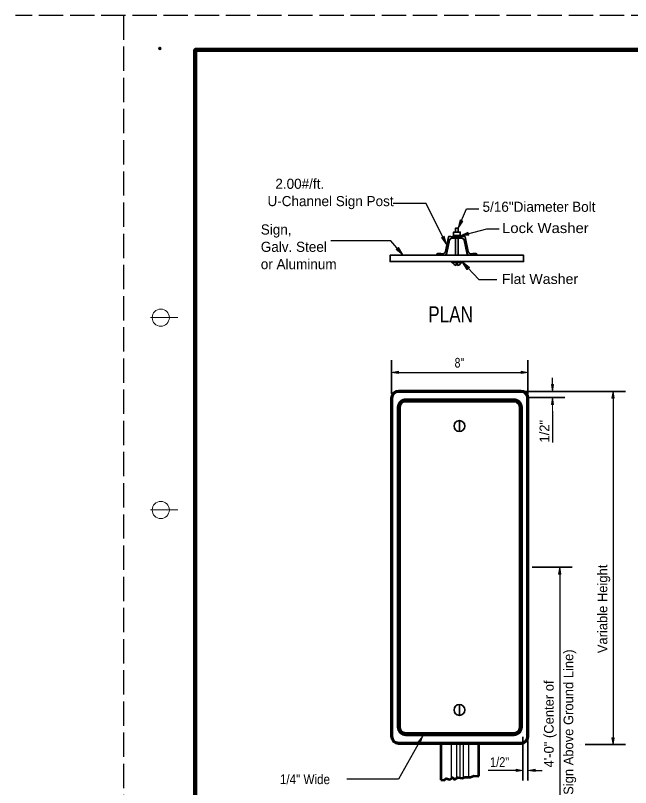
# Model space of a CAD drawing. Extents: x 36 to 71.4, y 0.7 to 22.7.
# Drawn here: x 36.03 to 44.99, y 11.44 to 22.68 of the extents above; entities that cross this region are included whole.
import ezdxf

# ---------------------------------------------------------------- set-up
doc = ezdxf.new("R2010")
doc.units = 0
doc.header["$LTSCALE"] = 0.059
doc.header["$PDMODE"] = 32
doc.header["$PDSIZE"] = 0.0295
doc.linetypes.add('LONG_DASHED', pattern=[7.5, 6, -1.5])
for name, color, linetype, lineweight in [('1', 7, 'Continuous', 35), ('3', 7, 'Continuous', 35), ('8', 7, 'Continuous', 13)]:
    doc.layers.add(name, color=color, linetype=linetype, lineweight=lineweight)

msp = doc.modelspace()

# ---------------------------------------------------------------- hatches: boundary and pattern name
at = {"layer": '1'}
for points in [[(41.60558, 17.46942), (41.60558, 17.50275), (41.5055, 17.48608), (41.5055, 17.48608)], [(43.392, 17.46942), (43.392, 17.50275), (43.492, 17.48608), (43.492, 17.48608)], [(43.866, 17.30992), (43.83267, 17.30992), (43.84933, 17.20992), (43.84933, 17.20992)], [(44.7475, 17.10992), (44.71417, 17.10992), (44.73083, 17.20992), (44.73083, 17.20992)], [(43.866, 17.02167), (43.83267, 17.02167), (43.84933, 17.12167), (43.84933, 17.12167)], [(43.97183, 14.54958), (43.9385, 14.54958), (43.95517, 14.64958), (43.95517, 14.64958)], [(44.7475, 12.16783), (44.71417, 12.16783), (44.73083, 12.06792), (44.73083, 12.06792)], [(43.31925, 11.67458), (43.31925, 11.70792), (43.41925, 11.69125), (43.41925, 11.69125)], [(43.59675, 11.67458), (43.59675, 11.70792), (43.49675, 11.69125), (43.49675, 11.69125)]]:
    msp.add_hatch(color=256, dxfattribs=at).paths.add_polyline_path(points)
at = {"layer": '3'}
for points in [[(42.47617, 19.58525), (42.50467, 19.707), (42.54467, 19.68983), (42.54467, 19.68983)], [(42.3045, 19.34992), (42.23033, 19.45042), (42.26925, 19.46975), (42.26925, 19.46975)], [(42.50375, 19.47708), (42.61733, 19.52917), (42.62833, 19.48708), (42.62833, 19.48708)], [(41.66875, 19.19733), (41.57225, 19.27675), (41.60533, 19.305), (41.60533, 19.305)], [(42.53767, 19.09133), (42.63758, 19.01608), (42.60575, 18.9865), (42.60575, 18.9865)], [(41.95717, 12.1855), (41.91533, 12.06767), (41.8775, 12.08908), (41.8775, 12.08908)]]:
    msp.add_hatch(color=256, dxfattribs=at).paths.add_polyline_path(points)

# ---------------------------------------------------------------- linework, layer by layer
at = {"layer": '1', "linetype": 'LONG_DASHED', "lineweight": 25}
for p, q in [((71.2265, 22.684), (36.0265, 22.684)), ((37.6015, 22.684), (37.6015, 0.684))]:
    msp.add_line(p, q, dxfattribs=at)
at = {"layer": '1', "lineweight": 158}
for p, q in [((38.64317, 22.184), (38.64317, 1.184)), ((71.14317, 22.184), (38.64317, 22.184))]:
    msp.add_line(p, q, dxfattribs=at)
at = {"layer": '1'}
for p, q in [((42.335, 19.46292), (42.29, 19.24742)), ((42.34008, 19.46675), (42.35875, 19.46675)), ((42.36867, 19.4645), (42.37433, 19.46167)), ((42.38433, 19.45942), (42.45567, 19.45942)), ((42.40708, 19.47983), (42.3965, 19.45942)), ((42.43517, 19.53083), (42.45567, 19.53083)), ((42.52708, 19.45942), (42.45567, 19.45942)), ((42.50425, 19.47983), (42.51483, 19.45942)), ((42.527, 19.45942), (42.54267, 19.4645)), ((42.55267, 19.46675), (42.57133, 19.46675)), ((42.57642, 19.46292), (42.62142, 19.24742)), ((42.3495, 19.41383), (42.31058, 19.2275)), ((42.45567, 19.4405), (42.38417, 19.4405)), ((42.45567, 19.4405), (42.52725, 19.4405)), ((42.56192, 19.41383), (42.60083, 19.2275)), ((42.17917, 19.21758), (42.21933, 19.21758)), ((42.26333, 19.19133), (42.17917, 19.19133)), ((42.2295, 19.21125), (42.24275, 19.21125)), ((42.43517, 19.19125), (42.45567, 19.19125)), ((42.64808, 19.19133), (42.73225, 19.19133)), ((42.68192, 19.21125), (42.66858, 19.21125)), ((42.73225, 19.21758), (42.69208, 19.21758)), ((41.50558, 17.17242), (41.50558, 17.66608)), ((43.492, 17.17242), (43.492, 17.66608)), ((43.4545, 17.20992), (44.91083, 17.20992)), ((43.48875, 17.12167), (44.02933, 17.12167)), ((42.49342, 16.78492), (42.49342, 16.62717)), ((43.5545, 14.64958), (44.13517, 14.64958)), ((42.49342, 12.65117), (42.49342, 12.49342)), ((43.4145, 12.18175), (43.4145, 11.54233)), ((43.492, 12.12675), (43.492, 11.54233)), ((44.32325, 12.06792), (44.91083, 12.06792))]:
    msp.add_line(p, q, dxfattribs=at)
at = {"layer": '1', "lineweight": 13}
for p, q in [((42.38233, 19.10008), (42.5325, 19.10008)), ((42.45567, 19.10008), (42.41592, 19.10008)), ((42.45567, 19.10008), (42.49542, 19.10008)), ((38.39317, 18.284), (37.99317, 18.284)), ((43.60625, 17.20992), (44.02933, 17.20992)), ((43.84933, 17.02167), (43.84933, 16.92167)), ((38.39317, 15.484), (37.99317, 15.484))]:
    msp.add_line(p, q, dxfattribs=at)
at = {"layer": '1', "lineweight": 25}
for p, q in [((41.60558, 17.48608), (43.392, 17.48608)), ((43.84933, 17.30992), (43.84933, 17.40992)), ((44.73083, 17.10992), (44.73083, 12.16792)), ((43.84933, 16.92167), (43.84933, 16.46708)), ((42.37283, 12.08925), (42.37283, 11.57433)), ((42.44842, 12.08925), (42.44842, 11.57417)), ((42.49875, 12.08925), (42.49875, 11.58283)), ((42.54917, 12.08925), (42.54917, 11.58417)), ((42.62475, 12.08925), (42.62475, 11.593)), ((43.36542, 11.69125), (42.91083, 11.69125)), ((43.59675, 11.69125), (43.69675, 11.69125))]:
    msp.add_line(p, q, dxfattribs=at)
at = {"layer": '1', "lineweight": 70}
for p, q in [((43.39192, 17.20983), (41.60558, 17.20983)), ((41.50558, 17.10983), (41.50558, 12.18925)), ((43.49192, 12.18925), (43.49192, 17.10983)), ((41.60558, 12.08925), (43.39192, 12.08925))]:
    msp.add_line(p, q, dxfattribs=at)
at = {"layer": '1', "lineweight": 106}
for p, q in [((41.61183, 16.97892), (41.61183, 12.32017)), ((43.28567, 17.07892), (41.71183, 17.07892)), ((43.38567, 12.32017), (43.38567, 16.97892)), ((41.71183, 12.22008), (43.28567, 12.22008))]:
    msp.add_line(p, q, dxfattribs=at)
at = {"layer": '1', "lineweight": 53}
for p, q in [((42.22167, 12.08925), (42.22167, 11.55517)), ((42.77583, 11.60925), (42.77583, 12.08925))]:
    msp.add_line(p, q, dxfattribs=at)
at = {"layer": '1'}
for points in [[(42.45567, 19.58525), (42.43517, 19.58525), (42.43517, 19.53083), (42.40708, 19.53083), (42.40708, 19.47983), (42.45567, 19.47983)], [(42.45567, 19.58525), (42.47617, 19.58525), (42.47617, 19.53083), (42.45567, 19.53083)], [(42.47617, 19.53083), (42.50425, 19.53083), (42.50425, 19.47983), (42.45567, 19.47983)], [(42.43517, 19.4405), (42.43517, 19.19125), (41.48275, 19.19125), (41.48275, 19.10008), (42.45567, 19.10008)], [(42.47617, 19.4405), (42.47617, 19.19125), (42.45567, 19.19125)], [(42.47617, 19.19125), (43.42858, 19.19125), (43.42858, 19.10008), (42.45567, 19.10008)], [(42.39608, 19.08733), (42.38233, 19.08733), (42.38233, 19.10008)], [(42.5325, 19.10008), (42.5325, 19.08733), (42.39608, 19.08733)], [(42.445, 19.045), (42.445, 19.06483), (42.46717, 19.06483), (42.46717, 19.0445)]]:
    msp.add_lwpolyline(points, dxfattribs=at)
at = {"layer": '1', "lineweight": 13}
for points in [[(41.60558, 17.46942), (41.60558, 17.50275), (41.5055, 17.48608), (41.5055, 17.48608)], [(43.392, 17.46942), (43.392, 17.50275), (43.492, 17.48608), (43.492, 17.48608)], [(43.866, 17.30992), (43.83267, 17.30992), (43.84933, 17.20992), (43.84933, 17.20992)], [(44.7475, 17.10992), (44.71417, 17.10992), (44.73083, 17.20992), (44.73083, 17.20992)], [(43.866, 17.02167), (43.83267, 17.02167), (43.84933, 17.12167), (43.84933, 17.12167)], [(43.97183, 14.54958), (43.9385, 14.54958), (43.95517, 14.64958), (43.95517, 14.64958)], [(44.7475, 12.16783), (44.71417, 12.16783), (44.73083, 12.06792), (44.73083, 12.06792)], [(43.31925, 11.67458), (43.31925, 11.70792), (43.41925, 11.69125), (43.41925, 11.69125)], [(43.59675, 11.67458), (43.59675, 11.70792), (43.49675, 11.69125), (43.49675, 11.69125)]]:
    msp.add_lwpolyline(points, close=True, dxfattribs=at)
at = {"layer": '1', "lineweight": 53}
msp.add_lwpolyline([(42.22167, 11.55517), (42.27242, 11.54975), (42.2995, 11.57142), (42.35358, 11.56058), (42.39142, 11.58767), (42.42392, 11.56058), (42.47258, 11.58767), (42.53208, 11.57683), (42.56992, 11.593), (42.6565, 11.593), (42.70517, 11.61467), (42.77583, 11.60925)], dxfattribs=at)
at = {"layer": '1', "lineweight": 13}
for centre in [(38.14317, 18.284), (38.14317, 15.484)]:
    msp.add_circle(centre, 0.125, dxfattribs=at)
at = {"layer": '1'}
for centre in [(42.49342, 16.706), (42.49342, 12.57233)]:
    msp.add_circle(centre, 0.0789, dxfattribs=at)
for start, end in [(199.42359, 258.90694), (278.45936, 340.74707)]:
    msp.add_arc((42.45758, 19.109), 0.06523, start, end, dxfattribs=at)
at = {"layer": '1', "lineweight": 70}
for centre, start, end in [((41.60558, 17.10983), 90, 180), ((43.39192, 17.10983), 0, 90), ((41.60558, 12.18925), 180, 270), ((43.39192, 12.18925), 270, 0)]:
    msp.add_arc(centre, 0.1, start, end, dxfattribs=at)
at = {"layer": '1', "lineweight": 106}
for centre, start, end in [((41.71183, 16.97892), 89.99996, 180.00004), ((43.28567, 16.97892), 359.99996, 90.00004), ((41.71183, 12.32017), 179.99996, 270.00004), ((43.28567, 12.32017), 269.99996, 0.00004)]:
    msp.add_arc(centre, 0.1, start, end, dxfattribs=at)
at = {"layer": '1'}
for centre, major_axis, start_param, end_param in [((42.34005, 19.46196), (-0.00516, 0), 4.71238898, 6.09147805), ((42.35875, 19.44692), (-0.02135, 0), 4.2273312, 4.71238898), ((42.38433, 19.47923), (-0.02135, 0), 1.08573854, 1.57079633), ((42.55266, 19.44692), (-0.02135, 0), 4.71238898, 5.19744677), ((42.57137, 19.46196), (-0.00516, 0), 3.33329991, 4.71238898), ((42.38417, 19.40762), (-0.03534, 0), 4.71238898, 6.09147805), ((42.52724, 19.40762), (-0.03534, 0), 3.33329991, 4.71238898), ((42.24278, 19.25598), (-0.0481, 0), 1.57079633, 2.9498854), ((42.26333, 19.236), (-0.0481, 0), 1.57079633, 2.9498854), ((42.64807, 19.236), (-0.0481, 0), 0.19170726, 1.57079633), ((42.66862, 19.25598), (-0.0481, 0), 0.19170726, 1.57079633), ((42.17924, 19.20444), (-0.01414, 0), 4.71776377, 7.85935642), ((42.21933, 19.21594), (-0.00177, 0), 3.66495688, 4.71238898), ((42.23135, 19.22238), (-0.0121, 0), 0.52336417, 1.41378496), ((42.68005, 19.22238), (-0.0121, 0), 1.7278077, 2.61822848), ((42.69206, 19.21594), (-0.00177, 0), 4.71238908, 5.75982118), ((42.73216, 19.20444), (-0.01414, 0), 1.56542149, 4.70701414)]:
    msp.add_ellipse(centre, major_axis=major_axis, ratio=0.929416, start_param=start_param, end_param=end_param, dxfattribs=at)
for p in [(38.13117, 22.204), (38.64317, 22.184)]:
    msp.add_point(p, dxfattribs=at)
at = {"layer": '3', "lineweight": 25}
for p, q in [((42.00783, 19.9475), (41.52625, 19.9475)), ((42.3045, 19.34992), (42.00783, 19.9475)), ((42.47617, 19.58525), (42.597, 19.867)), ((42.597, 19.867), (42.77592, 19.867)), ((42.50375, 19.47708), (42.89375, 19.57875)), ((42.89375, 19.57875), (43.07, 19.57875)), ((41.49492, 19.40075), (40.622, 19.40075)), ((41.66875, 19.19733), (41.49492, 19.40075)), ((42.775, 18.837), (43.04058, 18.837)), ((43.95517, 14.54958), (43.95517, 10.23058)), ((41.95717, 12.1855), (41.60458, 11.56258)), ((41.60458, 11.56258), (40.85233, 11.56258))]:
    msp.add_line(p, q, dxfattribs=at)
at = {"layer": '3'}
msp.add_line((42.53767, 19.09133), (42.775, 18.837), dxfattribs=at)
at = {"layer": '3', "lineweight": 13}
for points in [[(42.47617, 19.58525), (42.50467, 19.707), (42.54467, 19.68983), (42.54467, 19.68983)], [(42.3045, 19.34992), (42.23033, 19.45042), (42.26925, 19.46975), (42.26925, 19.46975)], [(42.50375, 19.47708), (42.61733, 19.52917), (42.62833, 19.48708), (42.62833, 19.48708)], [(41.66875, 19.19733), (41.57225, 19.27675), (41.60533, 19.305), (41.60533, 19.305)], [(41.95717, 12.1855), (41.91533, 12.06767), (41.8775, 12.08908), (41.8775, 12.08908)]]:
    msp.add_lwpolyline(points, close=True, dxfattribs=at)
at = {"layer": '3'}
msp.add_lwpolyline([(42.53767, 19.09133), (42.63758, 19.01608), (42.60575, 18.9865), (42.60575, 18.9865)], close=True, dxfattribs=at)
at = {"layer": '8'}
for p, q in [((43.492, 17.48608), (43.49208, 17.48608)), ((43.392, 17.20992), (43.39208, 17.20992)), ((43.54375, 17.20992), (43.54383, 17.20992)), ((41.50558, 17.10992), (41.50567, 17.10992)), ((43.42625, 17.12167), (43.42633, 17.12167)), ((43.492, 17.10992), (43.49208, 17.10992)), ((43.84933, 17.12167), (43.84942, 17.12167)), ((42.41825, 16.706), (42.41833, 16.706)), ((42.41825, 16.706), (42.41833, 16.706)), ((43.492, 14.64958), (43.49208, 14.64958)), ((42.41825, 12.5765), (42.41833, 12.5765)), ((42.41825, 12.5765), (42.41833, 12.5765)), ((43.4145, 12.24425), (43.41458, 12.24425)), ((43.492, 12.18925), (43.49208, 12.18925)), ((41.60392, 12.09017), (41.604, 12.09017)), ((44.26075, 12.06792), (44.26083, 12.06792)), ((44.73083, 12.06792), (44.73092, 12.06792)), ((43.4145, 11.85642), (43.41458, 11.85642))]:
    msp.add_line(p, q, dxfattribs=at)
at = {"layer": '8', "lineweight": 35}
msp.add_line((41.60392, 17.21083), (41.604, 17.21083), dxfattribs=at)

# ---------------------------------------------------------------- texts
at = {"layer": '1'}
for s, width, p in [('8"', 0.8, (42.42358, 17.55658)), ('1/2"', 0.85, (42.93917, 11.74283))]:
    msp.add_text(s, height=0.141, dxfattribs=dict(at, width=width)).set_placement(p)
for s, p in [('1/2"', (43.80183, 16.46575)), ('Variable Height', (44.64775, 13.39825)), ('4\'-0" (Center of', (43.86642, 11.73492))]:
    msp.add_text(s, height=0.141, rotation=90, dxfattribs=at).set_placement(p)
at = {"layer": '3'}
for s, p in [('2.00#/ft.', (39.81217, 20.1595)), ('U-Channel Sign Post', (39.69767, 19.90725)), ('5/16"Diameter Bolt', (42.83017, 19.82458)), ('Sign,', (39.60008, 19.494)), ('Galv. Steel', (39.60008, 19.24175)), ('or Aluminum', (39.60008, 18.98958))]:
    msp.add_text(s, height=0.1471, dxfattribs=at).set_placement(p)
for s, height, width, p in [('Lock Washer', 0.1471, 1.1, (43.11417, 19.51517)), ('Flat Washer', 0.1471, 1.05, (43.10992, 18.77342)), ('PLAN', 0.2335, 0.8, (42.03858, 18.21525)), ('1/4" Wide', 0.141, 0.9, (39.87858, 11.49208))]:
    msp.add_text(s, height=height, dxfattribs=dict(at, width=width)).set_placement(p)
msp.add_text('Sign Above Ground Line)', height=0.141, rotation=90, dxfattribs=at).set_placement((44.15158, 11.336))

doc.saveas('drawing.dxf')
